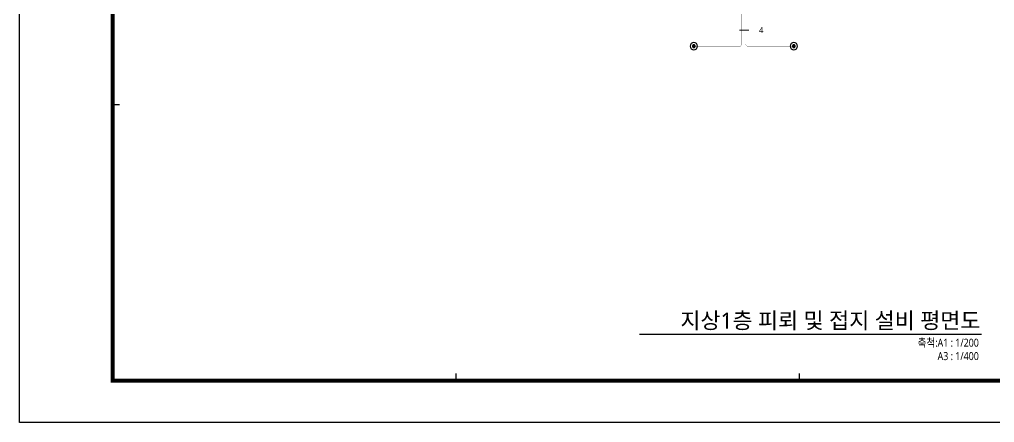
# Model space of a CAD drawing. Header units: millimetres. Extents: x -168600 to 672400, y 82 to 118882.
# Drawn here: x -400 to 97081, y 82 to 40385 of the extents above; entities that cross this region are included whole.
import ezdxf
from ezdxf.enums import TextEntityAlignment as Align

# ---------------------------------------------------------------- set-up
doc = ezdxf.new("R2010")
doc.units = ezdxf.units.MM
doc.header["$LTSCALE"] = 2000
doc.linetypes.add('C2', pattern=[18.5, 13.5, -2, 1, -2])
doc.linetypes.add('HID', pattern=[2.3, 1.5, -0.8])
for name, color, linetype in [('arch', 8, 'Continuous'), ('KEC', 3, 'Continuous'), ('KEC-SYM', 3, 'Continuous'), ('KEC-TEXT', 6, 'Continuous'), ('TIT', 2, 'Continuous'), ('XR-SHEET-SHT', 5, 'Continuous')]:
    doc.layers.add(name, color=color, linetype=linetype)
doc.layers.add('XR-SHEET-TEMP', color=171, linetype='Continuous', plot=False)
doc.styles.add('GHS', font='malgun.ttf')
doc.styles.add('맑은고딕', font='malgun.ttf')

# ---------------------------------------------------------------- blocks, each defined once
blk = doc.blocks.new('XR-FORM-EE', base_point=(461, 408))
at = {"layer": 'XR-SHEET-SHT', "color": 5}
blk.add_lwpolyline([(0, 118800), (168200, 118800), (168200, 0), (0, 0)], close=True, dxfattribs=at)
at = {"layer": 'XR-SHEET-SHT', "color": 5, "const_width": 400}
blk.add_lwpolyline([(9300, 114600), (163900, 114600), (163900, 4200), (9300, 4200)], close=True, dxfattribs=at)
at = {"layer": 'XR-SHEET-TEMP'}
for p, q in [((9300, 31800), (10000, 31800)), ((43650, 4200), (43650, 4900)), ((78000, 4200), (78000, 4900))]:
    blk.add_line(p, q, dxfattribs=at)
blk = doc.blocks.new('접지봉')
at = {"layer": 'KEC-SYM', "linetype": 'HID', "ltscale": 200}
h = blk.add_hatch(color=256, dxfattribs=at)
h.dxf.hatch_style = 1
h.paths.add_polyline_path([(85, 0, 1), (-85, 0, 1)])
at = {"layer": 'KEC-SYM'}
blk.add_circle((0, 0), 226, dxfattribs=at)
at = {"layer": 'KEC-SYM', "linetype": 'HID', "ltscale": 200}
blk.add_circle((0, 0), 85.4, dxfattribs=at)

msp = doc.modelspace()

# ---------------------------------------------------------------- linework, layer by layer
at = {"layer": 'KEC', "color": 2, "linetype": 'C2', "ltscale": 0.05, "const_width": 20}
msp.add_lwpolyline([(72015.9, 45572.3), (71882.2, 45438.6, 0.1989124), (71823.6, 45297.2), (71823.6, 37918.2, -0.4142136), (71623.6, 37718.2), (67014.8, 37718.2)], format="xyb", dxfattribs=at)
at = {"layer": 'TIT'}
msp.add_line((61596.3, 8900), (95769.6, 8900), dxfattribs=at)

# ---------------------------------------------------------------- block references
at = {"layer": 'arch'}
msp.add_blockref('XR-FORM-EE', (61, 490.7), dxfattribs=at)
at = {"layer": 'KEC-SYM', "color": 0, "xscale": -1.6, "yscale": 1.6, "zscale": 1.6, "rotation": 180}
for p in [(67014.8, 37722), (77014.8, 37722)]:
    msp.add_blockref('접지봉', p, dxfattribs=at)

# ---------------------------------------------------------------- texts
at = {"layer": 'TIT', "style": 'GHS'}
msp.add_text('지상1층 피뢰 및 접지 설비 평면도', height=1600, dxfattribs=at).set_placement((95677.8, 10279.7), align=Align.MIDDLE_RIGHT)
at = {"layer": 'TIT', "style": 'GHS', "width": 0.85}
for s, p in [('축척:A1 : 1/200', (95515.7, 7662.3)), ('A3 : 1/400', (95515.7, 6324.1))]:
    msp.add_text(s, height=800, dxfattribs=at).set_placement(p, align=Align.RIGHT)

# ---------------------------------------------------------------- next in the draw order: wipeouts: each hides what was drawn before it
at = {"color": 6}
msp.add_wipeout([(73213.9, 39000), (73213.9, 39649.1), (73776, 39973.6), (74338, 39649.1), (74338, 39000), (73776, 38675.5)], dxfattribs=at).dxf.layer = 'KEC-TEXT'

# ---------------------------------------------------------------- next in the draw order: linework, layer by layer
at = {"layer": 'KEC', "color": 2, "linetype": 'C2', "ltscale": 0.05, "const_width": 20}
msp.add_lwpolyline([(72015.9, 45572.3), (72149.6, 45438.6, -0.1989124), (72208.1, 45297.2), (72208.1, 37918.2, 0.4142136), (72408.1, 37718.2), (77014.8, 37718.2)], format="xyb", dxfattribs=at)
at = {"layer": 'KEC-TEXT', "color": 6}
msp.add_lwpolyline([(73213.9, 39324.6, 0, 0, 0), (72523.3, 39324.6, 102.7, 102.7, 0), (71561.9, 39324.6, 0, 0, 0)], format="xyseb", dxfattribs=at)

# ---------------------------------------------------------------- next in the draw order: texts
at = {"layer": 'KEC-TEXT', "color": 3, "style": '맑은고딕'}
msp.add_text('4', height=600, dxfattribs=at).set_placement((73534, 39324.6), align=Align.MIDDLE_LEFT)

doc.saveas('drawing.dxf')
